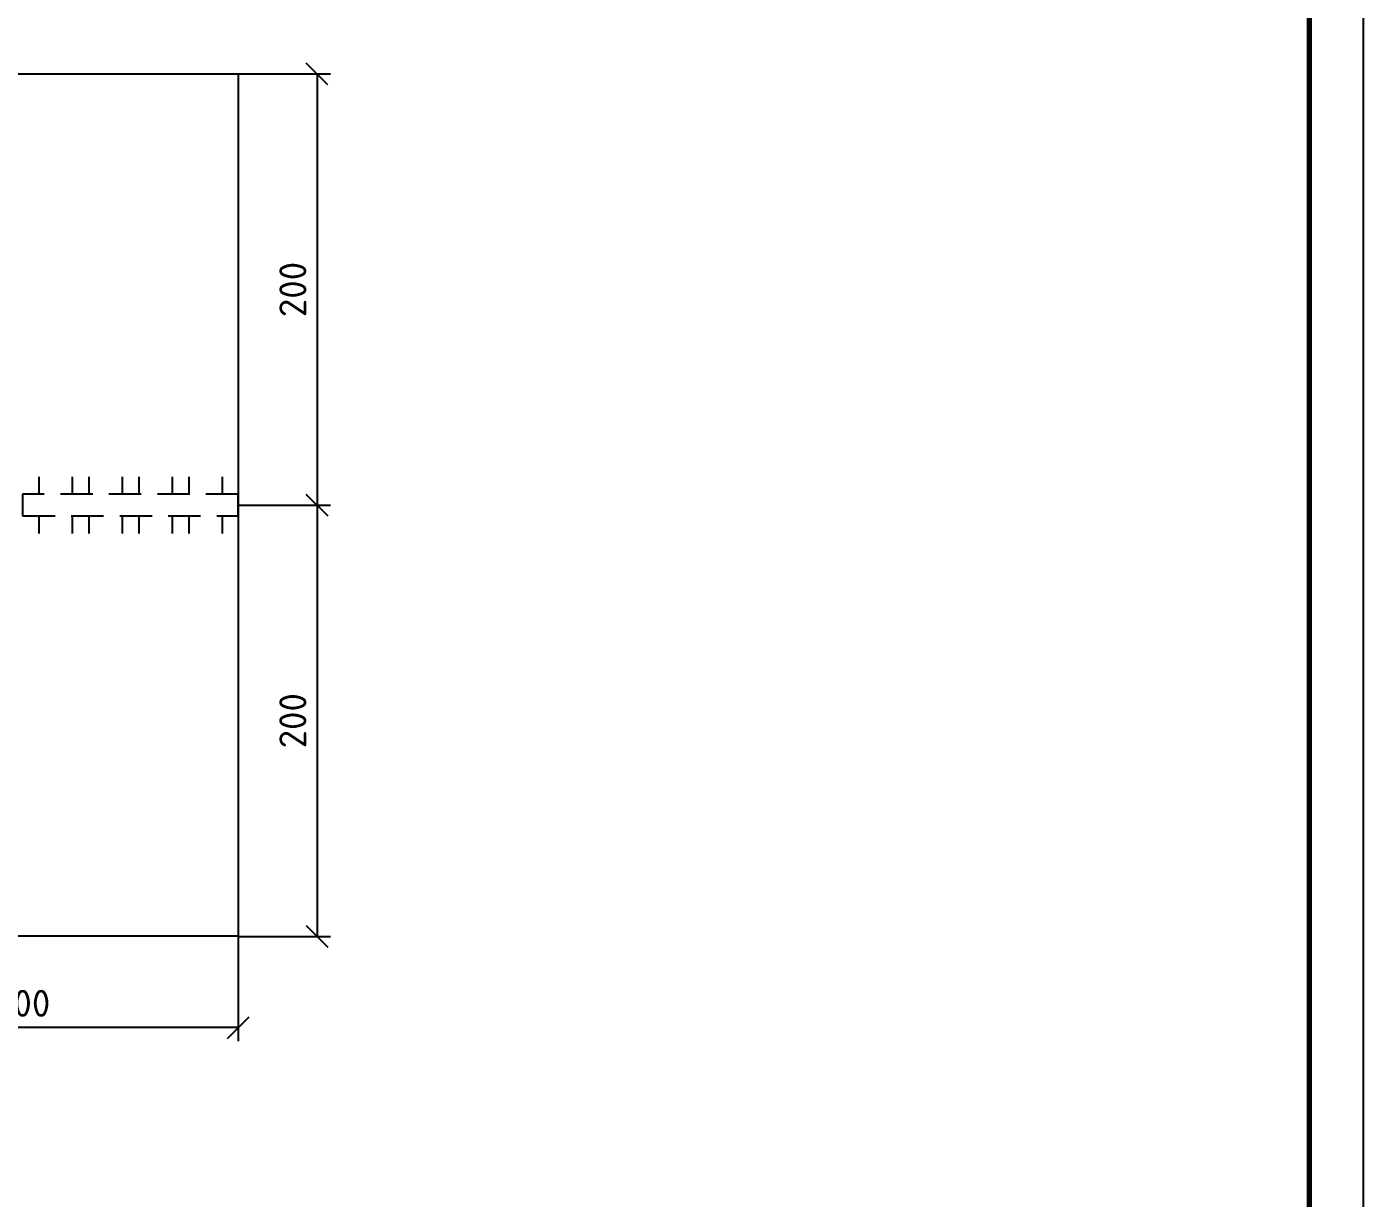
# Model space of a CAD drawing. Header units: millimetres. Extents: x 1601 to 14530, y 1157 to 3820.
# Drawn here: x 11119.1 to 11243.1, y 2937.1 to 3045.8 of the extents above; entities that cross this region are included whole.
import ezdxf

# ---------------------------------------------------------------- set-up
doc = ezdxf.new("R2010")
doc.units = ezdxf.units.MM
doc.linetypes.add('HIDDEN', pattern=[0.375, 0.25, -0.125])
doc.styles.add('-ISOCPEUR-', font='isocpeur.TTF')
doc.styles.add('GOST', font='GOST Common.ttf')
doc.dimstyles.new('М 1 к 50', dxfattribs={"dimtxt": 2.5, "dimasz": 2, "dimexe": 1.25, "dimexo": 0, "dimgap": 1, "dimtad": 1, "dimdec": 0, "dimlfac": 50, "dimzin": 0, "dimdsep": 46, "dimtxsty": 'GOST', "dimblk": 'OBLIQUE', "dimcen": 0, "dimclrd": 256, "dimclre": 256, "dimclrt": 256, "dimazin": 2, "dimtfac": 1, "dimtdec": 0, "dimtmove": 0, "dimatfit": 3, "dimldrblk": 'NONE', "dimfxl": 1.25, "dimtolj": 1, "dimtzin": 0, "dimlwd": -1, "dimlwe": -1, "dimarcsym": 2})

# ---------------------------------------------------------------- blocks, each defined once
blk = doc.blocks.new('_Oblique')
at = {"color": 0, "linetype": 'ByBlock', "lineweight": -2}
blk.add_line((-0.5, -0.5), (0.5, 0.5), dxfattribs=at)
blk = doc.blocks.new('*D98')
at = {"transparency": 16777216}
for p, q in [((11138.75, 3041.41), (11147.31, 3041.41)), ((11146.06, 3041.41), (11146.06, 3001.41)), ((11138.75, 3001.41), (11147.31, 3001.41))]:
    blk.add_line(p, q, dxfattribs=at)
at = {"layer": 'Defpoints', "color": 0, "transparency": 16777216}
for p in [(11138.75, 3041.41), (11138.75, 3001.41), (11146.06, 3001.41)]:
    blk.add_point(p, dxfattribs=at)
at = {"transparency": 16777216, "xscale": 2, "yscale": 2, "zscale": 2}
for p, rotation in [((11146.06, 3041.41), 90), ((11146.06, 3001.41), 270)]:
    blk.add_blockref('_Oblique', p, dxfattribs=dict(at, rotation=rotation))
at = {"transparency": 16777216, "insert": (11143.81, 3021.41), "char_height": 2.5, "attachment_point": 5, "rotation": 90, "style": '-ISOCPEUR-'}
blk.add_mtext('\\A1;200', dxfattribs=at)
blk = doc.blocks.new('_None')
blk = doc.blocks.new('*D99')
at = {"transparency": 16777216}
for p, q in [((11138.75, 3001.41), (11147.31, 3001.41)), ((11146.06, 3001.41), (11146.06, 2961.41)), ((11138.75, 2961.41), (11147.31, 2961.41))]:
    blk.add_line(p, q, dxfattribs=at)
at = {"layer": 'Defpoints', "color": 0, "transparency": 16777216}
for p in [(11138.75, 3001.41), (11138.75, 2961.41), (11146.06, 2961.41)]:
    blk.add_point(p, dxfattribs=at)
at = {"transparency": 16777216, "xscale": 2, "yscale": 2, "zscale": 2}
for p, rotation in [((11146.06, 3001.41), 90), ((11146.06, 2961.41), 270)]:
    blk.add_blockref('_Oblique', p, dxfattribs=dict(at, rotation=rotation))
at = {"transparency": 16777216, "insert": (11143.81, 2981.41), "char_height": 2.5, "attachment_point": 5, "rotation": 90, "style": '-ISOCPEUR-'}
blk.add_mtext('\\A1;200', dxfattribs=at)
blk = doc.blocks.new('*D100')
at = {"transparency": 16777216}
for p, q in [((11098.75, 2961.41), (11098.75, 2951.7)), ((11138.75, 2961.41), (11138.75, 2951.7)), ((11138.75, 2952.95), (11098.75, 2952.95))]:
    blk.add_line(p, q, dxfattribs=at)
at = {"layer": 'Defpoints', "color": 0, "transparency": 16777216}
for p in [(11098.75, 2961.41), (11138.75, 2961.41), (11098.75, 2952.95)]:
    blk.add_point(p, dxfattribs=at)
at = {"transparency": 16777216, "xscale": 2, "yscale": 2, "zscale": 2, "rotation": 180}
blk.add_blockref('_Oblique', (11098.75, 2952.95), dxfattribs=at)
at = {"transparency": 16777216, "xscale": 2, "yscale": 2, "zscale": 2}
blk.add_blockref('_Oblique', (11138.75, 2952.95), dxfattribs=at)
at = {"transparency": 16777216, "insert": (11118.75, 2955.2), "char_height": 2.5, "attachment_point": 5, "style": '-ISOCPEUR-'}
blk.add_mtext('\\A1;200', dxfattribs=at)

msp = doc.modelspace()

# ---------------------------------------------------------------- linework, layer by layer
at = {"color": 18, "true_color": 0x000000}
for p, q in [((11120.2926, 3002.4141), (11120.2926, 3004.0491)), ((11123.3806, 3002.4141), (11123.3806, 3004.0491)), ((11124.9246, 3002.4141), (11124.9246, 3004.0491)), ((11128.0127, 3002.4141), (11128.0127, 3004.0491)), ((11129.5567, 3002.4141), (11129.5567, 3004.0491)), ((11132.6447, 3002.4141), (11132.6447, 3004.0491)), ((11134.1887, 3002.4141), (11134.1887, 3004.0491)), ((11137.2768, 3002.4141), (11137.2768, 3004.0491)), ((11120.2926, 2998.779), (11120.2926, 3000.4141)), ((11123.3806, 2998.779), (11123.3806, 3000.4141)), ((11124.9246, 2998.779), (11124.9246, 3000.4141)), ((11128.0127, 2998.779), (11128.0127, 3000.4141)), ((11129.5567, 2998.779), (11129.5567, 3000.4141)), ((11132.6447, 2998.779), (11132.6447, 3000.4141)), ((11134.1887, 2998.779), (11134.1887, 3000.4141)), ((11137.2768, 2998.779), (11137.2768, 3000.4141))]:
    msp.add_line(p, q, dxfattribs=at)
msp.add_lwpolyline([(10649.0991, 3248.4461), (11243.0991, 3248.4461), (11243.0991, 2828.4461), (10649.0991, 2828.4461)], close=True)
at = {"const_width": 0.5}
msp.add_lwpolyline([(10669.0991, 3243.4461), (11238.0991, 3243.4461), (11238.0991, 2833.4461), (10669.0991, 2833.4461)], close=True, dxfattribs=at)
at = {"color": 18, "true_color": 0x000000}
msp.add_lwpolyline([(11058.7485, 3041.4141), (11138.7485, 3041.4141), (11138.7485, 2961.4141), (11058.7485, 2961.4141)], close=True, dxfattribs=at)
at = {"color": 18, "linetype": 'HIDDEN', "ltscale": 12, "true_color": 0x000000}
msp.add_lwpolyline([(11118.7485, 3002.4141), (11118.7485, 3000.4141), (11138.7485, 3000.4141), (11138.7485, 3002.4141)], close=True, dxfattribs=at)

# ---------------------------------------------------------------- dimensions: what is measured, and where the dimension line sits
at = {"color": 18, "true_color": 0x000000}
for base, p1, p2, picture, middle in [((11146.0574, 3001.4141), (11138.7485, 3041.4141), (11138.7485, 3001.4141), '*D98', (11143.8074, 3021.4141)), ((11146.0574, 2961.4141), (11138.7485, 3001.4141), (11138.7485, 2961.4141), '*D99', (11143.8074, 2981.4141))]:
    dim = msp.add_linear_dim(base=base, p1=p1, p2=p2, angle=90, text='200', dimstyle='М 1 к 50', override={"dimtxsty": '-ISOCPEUR-'}, dxfattribs=at)
    dim.commit()
    dim.dimension.update_dxf_attribs({"geometry": picture, "text_midpoint": middle})
dim = msp.add_linear_dim(base=(11098.7485, 2952.9493), p1=(11138.7485, 2961.4141), p2=(11098.7485, 2961.4141), text='200', dimstyle='М 1 к 50', override={"dimtxsty": '-ISOCPEUR-'}, dxfattribs=at)
dim.commit()
dim.dimension.update_dxf_attribs({"geometry": '*D100', "text_midpoint": (11118.7485, 2955.1993)})

doc.saveas('drawing.dxf')
